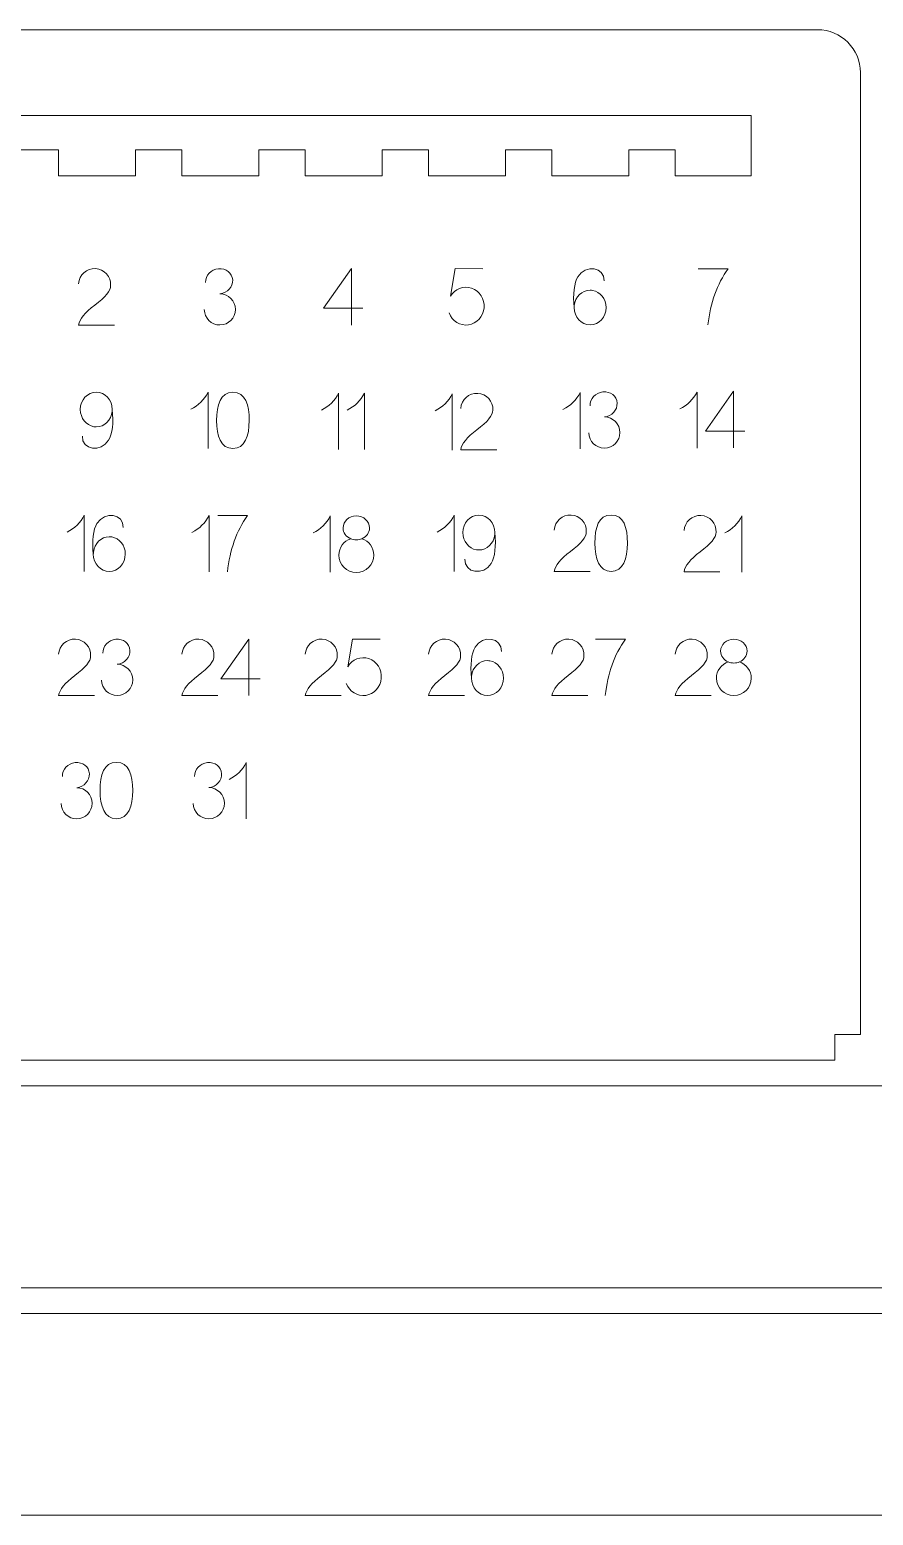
# Model space of a CAD drawing. Header units: millimetres. Extents: x -157 to 157, y -86 to 86.
# Drawn here: x -47.5 to 50.9, y -86.5 to 86.5 of the extents above; entities that cross this region are included whole.
import ezdxf

# ---------------------------------------------------------------- set-up
doc = ezdxf.new("R2010")
doc.units = ezdxf.units.MM
doc.header["$MEASUREMENT"] = 0
doc.layers.add('Camada 1', color=7, linetype='Continuous')

msp = doc.modelspace()

# ---------------------------------------------------------------- linework, layer by layer
at = {"layer": 'Camada 1', "color": 250, "lineweight": 20}
for points, knots in [([(-152.4435, 86.5), (-155.1935, 86.5), (-157.4435, 84.25), (-157.4435, 81.5), (-157.4435, 81.5), (-157.4435, 81.5), (-157.4435, -30.5), (-157.4435, -30.5), (-157.4435, -30.5), (-157.4435, -30.5), (-154.4433, -30.5), (-154.4433, -30.5), (-154.4433, -30.5), (-154.4433, -30.5), (-154.4433, -33.5), (-154.4433, -33.5), (-154.4433, -33.5), (-154.4433, -33.5), (46.3571, -33.5), (46.3571, -33.5), (46.3571, -33.5), (46.3571, -33.5), (46.3571, -30.5), (46.3571, -30.5), (46.3571, -30.5), (46.3571, -30.5), (49.3573, -30.5), (49.3573, -30.5), (49.3573, -30.5), (49.3573, -30.5), (49.3573, 81.5), (49.3573, 81.5), (49.3573, 81.5), (49.3573, 84.25), (47.1073, 86.5), (44.3573, 86.5), (44.3573, 86.5), (44.3573, 86.5), (-152.4435, 86.5), (-152.4435, 86.5)], [0, 0, 0, 0, 0.09090909, 0.09090909, 0.09090909, 0.09090909, 0.18181818, 0.18181818, 0.18181818, 0.18181818, 0.27272727, 0.27272727, 0.27272727, 0.27272727, 0.36363636, 0.36363636, 0.36363636, 0.36363636, 0.45454545, 0.45454545, 0.45454545, 0.45454545, 0.54545455, 0.54545455, 0.54545455, 0.54545455, 0.63636364, 0.63636364, 0.63636364, 0.63636364, 0.72727273, 0.72727273, 0.72727273, 0.72727273, 0.81818182, 0.81818182, 0.81818182, 0.81818182, 1, 1, 1, 1]), ([(22.378, 72.5), (22.378, 72.5), (27.7515, 72.5), (27.7515, 72.5), (27.7515, 72.5), (27.7515, 72.5), (27.7515, 69.5), (27.7515, 69.5), (27.7515, 69.5), (27.7515, 69.5), (36.6214, 69.5), (36.6214, 69.5), (36.6214, 69.5), (36.6214, 69.5), (36.6214, 76.5), (36.6214, 76.5), (36.6214, 76.5), (36.6214, 76.5), (-144.7075, 76.5), (-144.7075, 76.5), (-144.7075, 76.5), (-144.7075, 76.5), (-144.7075, 69.5), (-144.7075, 69.5), (-144.7075, 69.5), (-144.7075, 69.5), (-135.7305, 69.5), (-135.7305, 69.5), (-135.7305, 69.5), (-135.7305, 69.5), (-135.7305, 72.5), (-135.7305, 72.5), (-135.7305, 72.5), (-135.7305, 72.5), (-130.357, 72.5), (-130.357, 72.5), (-130.357, 72.5), (-130.357, 72.5), (-130.357, 69.5), (-130.357, 69.5), (-130.357, 69.5), (-130.357, 69.5), (-121.357, 69.5), (-121.357, 69.5), (-121.357, 69.5), (-121.357, 69.5), (-121.357, 72.5), (-121.357, 72.5), (-121.357, 72.5), (-121.357, 72.5), (-115.9835, 72.5), (-115.9835, 72.5), (-115.9835, 72.5), (-115.9835, 72.5), (-115.9835, 69.5), (-115.9835, 69.5), (-115.9835, 69.5), (-115.9835, 69.5), (-106.9835, 69.5), (-106.9835, 69.5), (-106.9835, 69.5), (-106.9835, 69.5), (-106.9835, 72.5), (-106.9835, 72.5), (-106.9835, 72.5), (-106.9835, 72.5), (-101.61, 72.5), (-101.61, 72.5), (-101.61, 72.5), (-101.61, 72.5), (-101.61, 69.5), (-101.61, 69.5), (-101.61, 69.5), (-101.61, 69.5), (-92.61, 69.5), (-92.61, 69.5), (-92.61, 69.5), (-92.61, 69.5), (-92.61, 72.5), (-92.61, 72.5), (-92.61, 72.5), (-92.61, 72.5), (-87.2365, 72.5), (-87.2365, 72.5), (-87.2365, 72.5), (-87.2365, 72.5), (-87.2365, 69.5), (-87.2365, 69.5), (-87.2365, 69.5), (-87.2365, 69.5), (-78.2365, 69.5), (-78.2365, 69.5), (-78.2365, 69.5), (-78.2365, 69.5), (-78.2365, 72.5), (-78.2365, 72.5), (-78.2365, 72.5), (-78.2365, 72.5), (-72.863, 72.5), (-72.863, 72.5), (-72.863, 72.5), (-72.863, 72.5), (-72.863, 69.5), (-72.863, 69.5), (-72.863, 69.5), (-72.863, 69.5), (-63.863, 69.5), (-63.863, 69.5), (-63.863, 69.5), (-63.863, 69.5), (-63.863, 72.5), (-63.863, 72.5), (-63.863, 72.5), (-63.863, 72.5), (-58.4895, 72.5), (-58.4895, 72.5), (-58.4895, 72.5), (-58.4895, 72.5), (-58.4895, 69.5), (-58.4895, 69.5), (-58.4895, 69.5), (-58.4895, 69.5), (-49.4895, 69.5), (-49.4895, 69.5), (-49.4895, 69.5), (-49.4895, 69.5), (-49.4895, 72.5), (-49.4895, 72.5), (-49.4895, 72.5), (-49.4895, 72.5), (-44.116, 72.5), (-44.116, 72.5), (-44.116, 72.5), (-44.116, 72.5), (-44.116, 69.5), (-44.116, 69.5), (-44.116, 69.5), (-44.116, 69.5), (-35.116, 69.5), (-35.116, 69.5), (-35.116, 69.5), (-35.116, 69.5), (-35.116, 72.5), (-35.116, 72.5), (-35.116, 72.5), (-35.116, 72.5), (-29.7425, 72.5), (-29.7425, 72.5), (-29.7425, 72.5), (-29.7425, 72.5), (-29.7425, 69.5), (-29.7425, 69.5), (-29.7425, 69.5), (-29.7425, 69.5), (-20.7425, 69.5), (-20.7425, 69.5), (-20.7425, 69.5), (-20.7425, 69.5), (-20.7425, 72.5), (-20.7425, 72.5), (-20.7425, 72.5), (-20.7425, 72.5), (-15.369, 72.5), (-15.369, 72.5), (-15.369, 72.5), (-15.369, 72.5), (-15.369, 69.5), (-15.369, 69.5), (-15.369, 69.5), (-15.369, 69.5), (-6.369, 69.5), (-6.369, 69.5), (-6.369, 69.5), (-6.369, 69.5), (-6.369, 72.5), (-6.369, 72.5), (-6.369, 72.5), (-6.369, 72.5), (-0.9955, 72.5), (-0.9955, 72.5), (-0.9955, 72.5), (-0.9955, 72.5), (-0.9955, 69.5), (-0.9955, 69.5), (-0.9955, 69.5), (-0.9955, 69.5), (8.0045, 69.5), (8.0045, 69.5), (8.0045, 69.5), (8.0045, 69.5), (8.0045, 72.5), (8.0045, 72.5), (8.0045, 72.5), (8.0045, 72.5), (13.378, 72.5), (13.378, 72.5), (13.378, 72.5), (13.378, 72.5), (13.378, 69.5), (13.378, 69.5), (13.378, 69.5), (13.378, 69.5), (22.378, 69.5), (22.378, 69.5), (22.378, 69.5), (22.378, 69.5), (22.378, 72.5), (22.378, 72.5)], [0, 0, 0, 0, 0.01886792, 0.01886792, 0.01886792, 0.01886792, 0.03773585, 0.03773585, 0.03773585, 0.03773585, 0.05660377, 0.05660377, 0.05660377, 0.05660377, 0.0754717, 0.0754717, 0.0754717, 0.0754717, 0.09433962, 0.09433962, 0.09433962, 0.09433962, 0.11320755, 0.11320755, 0.11320755, 0.11320755, 0.13207547, 0.13207547, 0.13207547, 0.13207547, 0.1509434, 0.1509434, 0.1509434, 0.1509434, 0.16981132, 0.16981132, 0.16981132, 0.16981132, 0.18867925, 0.18867925, 0.18867925, 0.18867925, 0.20754717, 0.20754717, 0.20754717, 0.20754717, 0.22641509, 0.22641509, 0.22641509, 0.22641509, 0.24528302, 0.24528302, 0.24528302, 0.24528302, 0.26415094, 0.26415094, 0.26415094, 0.26415094, 0.28301887, 0.28301887, 0.28301887, 0.28301887, 0.30188679, 0.30188679, 0.30188679, 0.30188679, 0.32075472, 0.32075472, 0.32075472, 0.32075472, 0.33962264, 0.33962264, 0.33962264, 0.33962264, 0.35849057, 0.35849057, 0.35849057, 0.35849057, 0.37735849, 0.37735849, 0.37735849, 0.37735849, 0.39622642, 0.39622642, 0.39622642, 0.39622642, 0.41509434, 0.41509434, 0.41509434, 0.41509434, 0.43396226, 0.43396226, 0.43396226, 0.43396226, 0.45283019, 0.45283019, 0.45283019, 0.45283019, 0.47169811, 0.47169811, 0.47169811, 0.47169811, 0.49056604, 0.49056604, 0.49056604, 0.49056604, 0.50943396, 0.50943396, 0.50943396, 0.50943396, 0.52830189, 0.52830189, 0.52830189, 0.52830189, 0.54716981, 0.54716981, 0.54716981, 0.54716981, 0.56603774, 0.56603774, 0.56603774, 0.56603774, 0.58490566, 0.58490566, 0.58490566, 0.58490566, 0.60377358, 0.60377358, 0.60377358, 0.60377358, 0.62264151, 0.62264151, 0.62264151, 0.62264151, 0.64150943, 0.64150943, 0.64150943, 0.64150943, 0.66037736, 0.66037736, 0.66037736, 0.66037736, 0.67924528, 0.67924528, 0.67924528, 0.67924528, 0.69811321, 0.69811321, 0.69811321, 0.69811321, 0.71698113, 0.71698113, 0.71698113, 0.71698113, 0.73584906, 0.73584906, 0.73584906, 0.73584906, 0.75471698, 0.75471698, 0.75471698, 0.75471698, 0.77358491, 0.77358491, 0.77358491, 0.77358491, 0.79245283, 0.79245283, 0.79245283, 0.79245283, 0.81132075, 0.81132075, 0.81132075, 0.81132075, 0.83018868, 0.83018868, 0.83018868, 0.83018868, 0.8490566, 0.8490566, 0.8490566, 0.8490566, 0.86792453, 0.86792453, 0.86792453, 0.86792453, 0.88679245, 0.88679245, 0.88679245, 0.88679245, 0.90566038, 0.90566038, 0.90566038, 0.90566038, 0.9245283, 0.9245283, 0.9245283, 0.9245283, 0.94339623, 0.94339623, 0.94339623, 0.94339623, 0.96226415, 0.96226415, 0.96226415, 0.96226415, 1, 1, 1, 1]), ([(-152.4438, -36.5), (-155.1934, -36.5), (-157.4435, -38.7503), (-157.4435, -41.4998), (-157.4435, -41.4998), (-157.4435, -41.4998), (-157.4435, -81.5001), (-157.4435, -81.5001), (-157.4435, -81.5001), (-157.4435, -84.2496), (-155.1932, -86.5), (-152.4438, -86.5), (-152.4438, -86.5), (-152.4438, -86.5), (66.8382, -86.5), (66.8382, -86.5), (66.8382, -86.5), (69.5876, -86.5), (71.8379, -84.2498), (71.8379, -81.5001), (71.8379, -81.5001), (71.8379, -81.5001), (71.8379, -41.4998), (71.8379, -41.4998), (71.8379, -41.4998), (71.8379, -38.7501), (69.588, -36.5), (66.8382, -36.5), (66.8382, -36.5), (66.8382, -36.5), (-152.4438, -36.5), (-152.4438, -36.5)], [0, 0, 0, 0, 0.11111111, 0.11111111, 0.11111111, 0.11111111, 0.22222222, 0.22222222, 0.22222222, 0.22222222, 0.33333333, 0.33333333, 0.33333333, 0.33333333, 0.44444444, 0.44444444, 0.44444444, 0.44444444, 0.55555556, 0.55555556, 0.55555556, 0.55555556, 0.66666667, 0.66666667, 0.66666667, 0.66666667, 0.77777778, 0.77777778, 0.77777778, 0.77777778, 1, 1, 1, 1]), ([(-143.203, -62.9998), (-143.203, -62.9998), (-143.203, -59.9998), (-143.203, -59.9998), (-143.203, -59.9998), (-143.203, -59.9998), (57.5974, -59.9998), (57.5974, -59.9998), (57.5974, -59.9998), (57.5974, -59.9998), (57.5974, -62.9998), (57.5974, -62.9998), (57.5974, -62.9998), (57.5974, -62.9998), (-143.203, -62.9998), (-143.203, -62.9998)], [0, 0, 0, 0, 0.2, 0.2, 0.2, 0.2, 0.4, 0.4, 0.4, 0.4, 0.6, 0.6, 0.6, 0.6, 1, 1, 1, 1])]:
    msp.add_open_spline(points, degree=3, knots=knots, dxfattribs=at)
at = {"layer": 'Camada 1', "color": 240, "lineweight": 9}
for points, knots in [([(15.9939, 54.1451), (15.8361, 55.6735), (15.9858, 57.0113), (16.4213, 57.731), (16.4213, 57.731), (17.3101, 59.1996), (19.5584, 58.8819), (19.4787, 57.2426)], [0, 0, 0, 0, 0.33333333, 0.33333333, 0.33333333, 0.33333333, 1, 1, 1, 1]), ([(-41.7623, 56.9201), (-41.7026, 57.9487), (-40.822, 58.735), (-39.7935, 58.6791), (-39.7935, 58.6791), (-38.765, 58.6229), (-37.9751, 57.7455), (-38.0275, 56.7166), (-38.0275, 56.7166), (-38.018, 56.1218), (-38.6377, 55.3611), (-39.8874, 54.4349), (-39.8874, 54.4349), (-41.0477, 53.561), (-41.6727, 52.7859), (-41.7623, 52.1096), (-41.7623, 52.1096), (-38.972, 52.1096), (-37.5768, 52.1096), (-37.5768, 52.1096)], [0, 0, 0, 0, 0.16666667, 0.16666667, 0.16666667, 0.16666667, 0.33333333, 0.33333333, 0.33333333, 0.33333333, 0.5, 0.5, 0.5, 0.5, 0.66666667, 0.66666667, 0.66666667, 0.66666667, 1, 1, 1, 1]), ([(-26.9582, 57.0599), (-26.9947, 57.8643), (-26.3242, 58.5827), (-25.4575, 58.6677), (-25.4575, 58.6677), (-24.591, 58.7529), (-23.8533, 58.1729), (-23.8062, 57.3693), (-23.8062, 57.3693), (-23.759, 56.5659), (-24.42, 55.8402), (-25.286, 55.745), (-25.286, 55.745), (-24.2881, 55.7396), (-23.4821, 54.9294), (-23.4814, 53.9315), (-23.4814, 53.9315), (-23.4806, 52.934), (-24.2855, 52.1225), (-25.2831, 52.1155), (-25.2831, 52.1155), (-26.281, 52.1084), (-27.0974, 52.9084), (-27.1107, 53.906)], [0, 0, 0, 0, 0.14285714, 0.14285714, 0.14285714, 0.14285714, 0.28571429, 0.28571429, 0.28571429, 0.28571429, 0.42857143, 0.42857143, 0.42857143, 0.42857143, 0.57142857, 0.57142857, 0.57142857, 0.57142857, 0.71428571, 0.71428571, 0.71428571, 0.71428571, 1, 1, 1, 1]), ([(-9.9703, 52.1096), (-9.9703, 52.1096), (-9.9703, 58.682), (-9.9703, 58.682), (-9.9703, 58.682), (-9.9703, 58.682), (-13.2078, 54.0569), (-13.2078, 54.0569), (-13.2078, 54.0569), (-13.2078, 54.0569), (-8.637, 54.0569), (-8.637, 54.0569)], [0, 0, 0, 0, 0.25, 0.25, 0.25, 0.25, 0.5, 0.5, 0.5, 0.5, 1, 1, 1, 1]), ([(5.3462, 58.6664), (5.3462, 58.6664), (2.1273, 58.682), (2.1273, 58.682), (2.1273, 58.682), (2.1273, 58.682), (1.5712, 55.4515), (1.5712, 55.4515), (1.5712, 55.4515), (2.0804, 56.3275), (3.1019, 56.7228), (4.0368, 56.4047), (4.0368, 56.4047), (4.9713, 56.0866), (5.5718, 55.1394), (5.4859, 54.1191), (5.4859, 54.1191), (5.4003, 53.0992), (4.6502, 52.2755), (3.6766, 52.1315), (3.6766, 52.1315), (2.7034, 51.988), (1.7632, 52.5622), (1.4083, 53.5173)], [0, 0, 0, 0, 0.14285714, 0.14285714, 0.14285714, 0.14285714, 0.28571429, 0.28571429, 0.28571429, 0.28571429, 0.42857143, 0.42857143, 0.42857143, 0.42857143, 0.57142857, 0.57142857, 0.57142857, 0.57142857, 0.71428571, 0.71428571, 0.71428571, 0.71428571, 1, 1, 1, 1]), ([(30.4534, 58.6719), (30.4534, 58.6719), (33.9435, 58.6719), (33.9435, 58.6719), (33.9435, 58.6719), (32.6431, 56.8767), (31.8586, 54.6926), (31.5902, 52.1197)], [0, 0, 0, 0, 0.33333333, 0.33333333, 0.33333333, 0.33333333, 1, 1, 1, 1]), ([(17.8556, 52.1197), (16.8273, 52.1197), (15.9939, 53.0264), (15.9939, 54.1451), (15.9939, 54.1451), (15.9939, 54.224), (15.9982, 54.3018), (16.0063, 54.3783), (16.0063, 54.3783), (16.1125, 55.3874), (16.8997, 56.1706), (17.8556, 56.1706), (17.8556, 56.1706), (17.9553, 56.1706), (18.0531, 56.1619), (18.1487, 56.1454), (18.1487, 56.1454), (19.0373, 55.9925), (19.717, 55.1553), (19.717, 54.1451), (19.717, 54.1451), (19.717, 53.0264), (18.8836, 52.1197), (17.8556, 52.1197)], [0, 0, 0, 0, 0.14285714, 0.14285714, 0.14285714, 0.14285714, 0.28571429, 0.28571429, 0.28571429, 0.28571429, 0.42857143, 0.42857143, 0.42857143, 0.42857143, 0.57142857, 0.57142857, 0.57142857, 0.57142857, 0.71428571, 0.71428571, 0.71428571, 0.71428571, 1, 1, 1, 1]), ([(-39.7003, 44.2982), (-38.6721, 44.2982), (-37.8386, 43.3916), (-37.8386, 42.2728), (-37.8386, 42.2728), (-37.8386, 42.1939), (-37.8429, 42.1161), (-37.851, 42.0397), (-37.851, 42.0397), (-37.9572, 41.0306), (-38.7445, 40.2474), (-39.7003, 40.2474), (-39.7003, 40.2474), (-39.8, 40.2474), (-39.8978, 40.2561), (-39.9934, 40.2725), (-39.9934, 40.2725), (-40.882, 40.4254), (-41.5617, 41.2627), (-41.5617, 42.2728), (-41.5617, 42.2728), (-41.5617, 43.3916), (-40.7283, 44.2982), (-39.7003, 44.2982)], [0, 0, 0, 0, 0.14285714, 0.14285714, 0.14285714, 0.14285714, 0.28571429, 0.28571429, 0.28571429, 0.28571429, 0.42857143, 0.42857143, 0.42857143, 0.42857143, 0.57142857, 0.57142857, 0.57142857, 0.57142857, 0.71428571, 0.71428571, 0.71428571, 0.71428571, 1, 1, 1, 1]), ([(-28.6838, 42.2987), (-27.7913, 42.7473), (-27.1229, 43.4064), (-26.6785, 44.2756), (-26.6785, 44.2756), (-26.6785, 44.2756), (-26.6785, 37.7233), (-26.6785, 37.7233)], [0, 0, 0, 0, 0.33333333, 0.33333333, 0.33333333, 0.33333333, 1, 1, 1, 1]), ([(-23.7792, 44.2756), (-22.308, 44.2756), (-21.8798, 42.8088), (-21.8798, 40.9995), (-21.8798, 40.9995), (-21.8798, 39.1902), (-22.3845, 37.7233), (-23.7792, 37.7233), (-23.7792, 37.7233), (-25.1738, 37.7233), (-25.6785, 39.1902), (-25.6785, 40.9995), (-25.6785, 40.9995), (-25.6785, 42.8088), (-25.2504, 44.2756), (-23.7792, 44.2756)], [0, 0, 0, 0, 0.2, 0.2, 0.2, 0.2, 0.4, 0.4, 0.4, 0.4, 0.6, 0.6, 0.6, 0.6, 1, 1, 1, 1]), ([(-13.4622, 42.1925), (-12.5697, 42.6411), (-11.9013, 43.3002), (-11.4569, 44.1694), (-11.4569, 44.1694), (-11.4569, 44.1694), (-11.4569, 37.6171), (-11.4569, 37.6171)], [0, 0, 0, 0, 0.33333333, 0.33333333, 0.33333333, 0.33333333, 1, 1, 1, 1]), ([(-10.4569, 42.1925), (-9.5644, 42.6411), (-8.896, 43.3002), (-8.4516, 44.1694), (-8.4516, 44.1694), (-8.4516, 44.1694), (-8.4516, 37.6171), (-8.4516, 37.6171)], [0, 0, 0, 0, 0.33333333, 0.33333333, 0.33333333, 0.33333333, 1, 1, 1, 1]), ([(-0.2236, 42.1204), (0.6689, 42.569), (1.3373, 43.2281), (1.7817, 44.0973), (1.7817, 44.0973), (1.7817, 44.0973), (1.7817, 37.545), (1.7817, 37.545)], [0, 0, 0, 0, 0.33333333, 0.33333333, 0.33333333, 0.33333333, 1, 1, 1, 1]), ([(2.7817, 42.3955), (2.8414, 43.4241), (3.722, 44.2104), (4.7505, 44.1545), (4.7505, 44.1545), (5.779, 44.0983), (6.5689, 43.2209), (6.5165, 42.192), (6.5165, 42.192), (6.526, 41.5972), (5.9063, 40.8365), (4.6566, 39.9103), (4.6566, 39.9103), (3.4963, 39.0364), (2.8713, 38.2613), (2.7817, 37.585), (2.7817, 37.585), (5.572, 37.585), (6.9672, 37.585), (6.9672, 37.585)], [0, 0, 0, 0, 0.16666667, 0.16666667, 0.16666667, 0.16666667, 0.33333333, 0.33333333, 0.33333333, 0.33333333, 0.5, 0.5, 0.5, 0.5, 0.66666667, 0.66666667, 0.66666667, 0.66666667, 1, 1, 1, 1]), ([(14.6899, 42.2791), (15.5824, 42.7277), (16.2508, 43.3868), (16.6952, 44.256), (16.6952, 44.256), (16.6952, 44.256), (16.6952, 37.7037), (16.6952, 37.7037)], [0, 0, 0, 0, 0.33333333, 0.33333333, 0.33333333, 0.33333333, 1, 1, 1, 1]), ([(17.8477, 42.7161), (17.8112, 43.5205), (18.4817, 44.2389), (19.3484, 44.3239), (19.3484, 44.3239), (20.2149, 44.4091), (20.9526, 43.8291), (20.9997, 43.0255), (20.9997, 43.0255), (21.0469, 42.2221), (20.3859, 41.4964), (19.5199, 41.4012), (19.5199, 41.4012), (20.5178, 41.3958), (21.3238, 40.5856), (21.3245, 39.5877), (21.3245, 39.5877), (21.3253, 38.5902), (20.5204, 37.7787), (19.5228, 37.7717), (19.5228, 37.7717), (18.5249, 37.7646), (17.7085, 38.5646), (17.6952, 39.5622)], [0, 0, 0, 0, 0.14285714, 0.14285714, 0.14285714, 0.14285714, 0.28571429, 0.28571429, 0.28571429, 0.28571429, 0.42857143, 0.42857143, 0.42857143, 0.42857143, 0.57142857, 0.57142857, 0.57142857, 0.57142857, 0.71428571, 0.71428571, 0.71428571, 0.71428571, 1, 1, 1, 1]), ([(28.3129, 42.3307), (29.2054, 42.7793), (29.8738, 43.4384), (30.3182, 44.3076), (30.3182, 44.3076), (30.3182, 44.3076), (30.3182, 37.7553), (30.3182, 37.7553)], [0, 0, 0, 0, 0.33333333, 0.33333333, 0.33333333, 0.33333333, 1, 1, 1, 1]), ([(34.5557, 37.8174), (34.5557, 37.8174), (34.5557, 44.3898), (34.5557, 44.3898), (34.5557, 44.3898), (34.5557, 44.3898), (31.3182, 39.7647), (31.3182, 39.7647), (31.3182, 39.7647), (31.3182, 39.7647), (35.889, 39.7647), (35.889, 39.7647)], [0, 0, 0, 0, 0.25, 0.25, 0.25, 0.25, 0.5, 0.5, 0.5, 0.5, 1, 1, 1, 1]), ([(-37.8386, 42.2728), (-37.6808, 40.7445), (-37.8305, 39.4067), (-38.266, 38.6869), (-38.266, 38.6869), (-39.1548, 37.2183), (-41.4031, 37.5361), (-41.3234, 39.1754)], [0, 0, 0, 0, 0.33333333, 0.33333333, 0.33333333, 0.33333333, 1, 1, 1, 1]), ([(-43.1115, 27.987), (-42.219, 28.4356), (-41.5506, 29.0947), (-41.1062, 29.9639), (-41.1062, 29.9639), (-41.1062, 29.9639), (-41.1062, 23.4116), (-41.1062, 23.4116)], [0, 0, 0, 0, 0.33333333, 0.33333333, 0.33333333, 0.33333333, 1, 1, 1, 1]), ([(-40.0456, 25.4278), (-40.2034, 26.9562), (-40.0537, 28.294), (-39.6182, 29.0137), (-39.6182, 29.0137), (-38.7294, 30.4823), (-36.4811, 30.1646), (-36.5608, 28.5253)], [0, 0, 0, 0, 0.33333333, 0.33333333, 0.33333333, 0.33333333, 1, 1, 1, 1]), ([(-28.5574, 27.9535), (-27.6649, 28.4021), (-26.9965, 29.0612), (-26.5521, 29.9304), (-26.5521, 29.9304), (-26.5521, 29.9304), (-26.5521, 23.3781), (-26.5521, 23.3781)], [0, 0, 0, 0, 0.33333333, 0.33333333, 0.33333333, 0.33333333, 1, 1, 1, 1]), ([(-25.5521, 29.9211), (-25.5521, 29.9211), (-22.062, 29.9211), (-22.062, 29.9211), (-22.062, 29.9211), (-23.3624, 28.1259), (-24.1469, 25.9418), (-24.4153, 23.3689)], [0, 0, 0, 0, 0.33333333, 0.33333333, 0.33333333, 0.33333333, 1, 1, 1, 1]), ([(-14.4397, 27.8982), (-13.5472, 28.3468), (-12.8788, 29.0059), (-12.4344, 29.8751), (-12.4344, 29.8751), (-12.4344, 29.8751), (-12.4344, 23.3228), (-12.4344, 23.3228)], [0, 0, 0, 0, 0.33333333, 0.33333333, 0.33333333, 0.33333333, 1, 1, 1, 1]), ([(-9.397, 29.8759), (-8.5477, 29.8759), (-7.8591, 29.2515), (-7.8591, 28.4816), (-7.8591, 28.4816), (-7.8591, 27.9245), (-8.2199, 27.4434), (-8.7414, 27.2202), (-8.7414, 27.2202), (-8.9404, 27.1349), (-9.1626, 27.0874), (-9.397, 27.0874), (-9.397, 27.0874), (-9.6315, 27.0874), (-9.8536, 27.1349), (-10.0527, 27.2202), (-10.0527, 27.2202), (-10.5742, 27.4431), (-10.935, 27.9245), (-10.935, 28.4816), (-10.935, 28.4816), (-10.935, 29.2515), (-10.2464, 29.8759), (-9.397, 29.8759)], [0, 0, 0, 0, 0.14285714, 0.14285714, 0.14285714, 0.14285714, 0.28571429, 0.28571429, 0.28571429, 0.28571429, 0.42857143, 0.42857143, 0.42857143, 0.42857143, 0.57142857, 0.57142857, 0.57142857, 0.57142857, 0.71428571, 0.71428571, 0.71428571, 0.71428571, 1, 1, 1, 1]), ([(0.0212, 27.9942), (0.9137, 28.4428), (1.5821, 29.1019), (2.0265, 29.9711), (2.0265, 29.9711), (2.0265, 29.9711), (2.0265, 23.4188), (2.0265, 23.4188)], [0, 0, 0, 0, 0.33333333, 0.33333333, 0.33333333, 0.33333333, 1, 1, 1, 1]), ([(4.8879, 29.9617), (5.9161, 29.9617), (6.7496, 29.0551), (6.7496, 27.9363), (6.7496, 27.9363), (6.7496, 27.8574), (6.7453, 27.7796), (6.7372, 27.7032), (6.7372, 27.7032), (6.631, 26.6941), (5.8437, 25.9109), (4.8879, 25.9109), (4.8879, 25.9109), (4.7882, 25.9109), (4.6904, 25.9196), (4.5948, 25.936), (4.5948, 25.936), (3.7062, 26.0889), (3.0265, 26.9262), (3.0265, 27.9363), (3.0265, 27.9363), (3.0265, 29.0551), (3.8599, 29.9617), (4.8879, 29.9617)], [0, 0, 0, 0, 0.14285714, 0.14285714, 0.14285714, 0.14285714, 0.28571429, 0.28571429, 0.28571429, 0.28571429, 0.42857143, 0.42857143, 0.42857143, 0.42857143, 0.57142857, 0.57142857, 0.57142857, 0.57142857, 0.71428571, 0.71428571, 0.71428571, 0.71428571, 1, 1, 1, 1]), ([(13.6721, 28.2258), (13.7318, 29.2544), (14.6124, 30.0407), (15.6409, 29.9848), (15.6409, 29.9848), (16.6694, 29.9286), (17.4593, 29.0512), (17.4069, 28.0223), (17.4069, 28.0223), (17.4164, 27.4275), (16.7967, 26.6668), (15.547, 25.7406), (15.547, 25.7406), (14.3867, 24.8667), (13.7617, 24.0916), (13.6721, 23.4153), (13.6721, 23.4153), (16.4624, 23.4153), (17.8576, 23.4153), (17.8576, 23.4153)], [0, 0, 0, 0, 0.16666667, 0.16666667, 0.16666667, 0.16666667, 0.33333333, 0.33333333, 0.33333333, 0.33333333, 0.5, 0.5, 0.5, 0.5, 0.66666667, 0.66666667, 0.66666667, 0.66666667, 1, 1, 1, 1]), ([(20.3062, 29.9776), (21.7774, 29.9776), (22.2056, 28.5108), (22.2056, 26.7015), (22.2056, 26.7015), (22.2056, 24.8922), (21.7009, 23.4253), (20.3062, 23.4253), (20.3062, 23.4253), (18.9116, 23.4253), (18.4069, 24.8922), (18.4069, 26.7015), (18.4069, 26.7015), (18.4069, 28.5108), (18.835, 29.9776), (20.3062, 29.9776)], [0, 0, 0, 0, 0.2, 0.2, 0.2, 0.2, 0.4, 0.4, 0.4, 0.4, 0.6, 0.6, 0.6, 0.6, 1, 1, 1, 1]), ([(28.8023, 28.1772), (28.862, 29.2058), (29.7426, 29.9921), (30.7711, 29.9362), (30.7711, 29.9362), (31.7996, 29.88), (32.5895, 29.0026), (32.5371, 27.9737), (32.5371, 27.9737), (32.5466, 27.3789), (31.9269, 26.6182), (30.6772, 25.692), (30.6772, 25.692), (29.5169, 24.8181), (28.8919, 24.043), (28.8023, 23.3667), (28.8023, 23.3667), (31.5926, 23.3667), (32.9878, 23.3667), (32.9878, 23.3667)], [0, 0, 0, 0, 0.16666667, 0.16666667, 0.16666667, 0.16666667, 0.33333333, 0.33333333, 0.33333333, 0.33333333, 0.5, 0.5, 0.5, 0.5, 0.66666667, 0.66666667, 0.66666667, 0.66666667, 1, 1, 1, 1]), ([(33.5371, 27.8992), (34.4296, 28.3478), (35.098, 29.0069), (35.5424, 29.8761), (35.5424, 29.8761), (35.5424, 29.8761), (35.5424, 23.3238), (35.5424, 23.3238)], [0, 0, 0, 0, 0.33333333, 0.33333333, 0.33333333, 0.33333333, 1, 1, 1, 1]), ([(6.7496, 27.9363), (6.9074, 26.408), (6.7577, 25.0702), (6.3222, 24.3504), (6.3222, 24.3504), (5.4334, 22.8818), (3.1851, 23.1996), (3.2648, 24.8389)], [0, 0, 0, 0, 0.33333333, 0.33333333, 0.33333333, 0.33333333, 1, 1, 1, 1]), ([(-38.1839, 23.4024), (-39.2122, 23.4024), (-40.0456, 24.3091), (-40.0456, 25.4278), (-40.0456, 25.4278), (-40.0456, 25.5067), (-40.0413, 25.5845), (-40.0332, 25.661), (-40.0332, 25.661), (-39.927, 26.6701), (-39.1398, 27.4533), (-38.1839, 27.4533), (-38.1839, 27.4533), (-38.0842, 27.4533), (-37.9864, 27.4446), (-37.8908, 27.4281), (-37.8908, 27.4281), (-37.0022, 27.2752), (-36.3225, 26.438), (-36.3225, 25.4278), (-36.3225, 25.4278), (-36.3225, 24.3091), (-37.1559, 23.4024), (-38.1839, 23.4024)], [0, 0, 0, 0, 0.14285714, 0.14285714, 0.14285714, 0.14285714, 0.28571429, 0.28571429, 0.28571429, 0.28571429, 0.42857143, 0.42857143, 0.42857143, 0.42857143, 0.57142857, 0.57142857, 0.57142857, 0.57142857, 0.71428571, 0.71428571, 0.71428571, 0.71428571, 1, 1, 1, 1]), ([(-8.7414, 27.2202), (-7.9379, 26.9508), (-7.3597, 26.1993), (-7.3597, 25.315), (-7.3597, 25.315), (-7.3597, 24.2041), (-8.2718, 23.3034), (-9.397, 23.3034), (-9.397, 23.3034), (-10.5222, 23.3034), (-11.4344, 24.2041), (-11.4344, 25.315), (-11.4344, 25.315), (-11.4344, 26.1993), (-10.8562, 26.9508), (-10.0527, 27.2202)], [0, 0, 0, 0, 0.2, 0.2, 0.2, 0.2, 0.4, 0.4, 0.4, 0.4, 0.6, 0.6, 0.6, 0.6, 1, 1, 1, 1]), ([(-44.0923, 13.7737), (-44.0326, 14.8023), (-43.152, 15.5886), (-42.1235, 15.5327), (-42.1235, 15.5327), (-41.095, 15.4765), (-40.3051, 14.5991), (-40.3575, 13.5702), (-40.3575, 13.5702), (-40.348, 12.9754), (-40.9677, 12.2147), (-42.2174, 11.2885), (-42.2174, 11.2885), (-43.3777, 10.4146), (-44.0027, 9.6395), (-44.0923, 8.9632), (-44.0923, 8.9632), (-41.302, 8.9632), (-39.9068, 8.9632), (-39.9068, 8.9632)], [0, 0, 0, 0, 0.16666667, 0.16666667, 0.16666667, 0.16666667, 0.33333333, 0.33333333, 0.33333333, 0.33333333, 0.5, 0.5, 0.5, 0.5, 0.66666667, 0.66666667, 0.66666667, 0.66666667, 1, 1, 1, 1]), ([(-38.927, 13.9135), (-38.9635, 14.7179), (-38.293, 15.4363), (-37.4263, 15.5213), (-37.4263, 15.5213), (-36.5598, 15.6065), (-35.8221, 15.0265), (-35.775, 14.2229), (-35.775, 14.2229), (-35.7278, 13.4195), (-36.3888, 12.6938), (-37.2548, 12.5986), (-37.2548, 12.5986), (-36.2569, 12.5932), (-35.4509, 11.783), (-35.4502, 10.7851), (-35.4502, 10.7851), (-35.4494, 9.7876), (-36.2543, 8.9761), (-37.2519, 8.9691), (-37.2519, 8.9691), (-38.2498, 8.962), (-39.0662, 9.762), (-39.0795, 10.7596)], [0, 0, 0, 0, 0.14285714, 0.14285714, 0.14285714, 0.14285714, 0.28571429, 0.28571429, 0.28571429, 0.28571429, 0.42857143, 0.42857143, 0.42857143, 0.42857143, 0.57142857, 0.57142857, 0.57142857, 0.57142857, 0.71428571, 0.71428571, 0.71428571, 0.71428571, 1, 1, 1, 1]), ([(-29.7187, 13.7737), (-29.659, 14.8023), (-28.7784, 15.5886), (-27.7499, 15.5327), (-27.7499, 15.5327), (-26.7214, 15.4765), (-25.9315, 14.5991), (-25.9839, 13.5702), (-25.9839, 13.5702), (-25.9744, 12.9754), (-26.5941, 12.2147), (-27.8438, 11.2885), (-27.8438, 11.2885), (-29.0041, 10.4146), (-29.6291, 9.6395), (-29.7187, 8.9632), (-29.7187, 8.9632), (-26.9284, 8.9632), (-25.5332, 8.9632), (-25.5332, 8.9632)], [0, 0, 0, 0, 0.16666667, 0.16666667, 0.16666667, 0.16666667, 0.33333333, 0.33333333, 0.33333333, 0.33333333, 0.5, 0.5, 0.5, 0.5, 0.66666667, 0.66666667, 0.66666667, 0.66666667, 1, 1, 1, 1]), ([(-15.3451, 13.7737), (-15.2854, 14.8023), (-14.4048, 15.5886), (-13.3763, 15.5327), (-13.3763, 15.5327), (-12.3478, 15.4765), (-11.5579, 14.5991), (-11.6103, 13.5702), (-11.6103, 13.5702), (-11.6008, 12.9754), (-12.2205, 12.2147), (-13.4702, 11.2885), (-13.4702, 11.2885), (-14.6305, 10.4146), (-15.2555, 9.6395), (-15.3451, 8.9632), (-15.3451, 8.9632), (-12.5548, 8.9632), (-11.1596, 8.9632), (-11.1596, 8.9632)], [0, 0, 0, 0, 0.16666667, 0.16666667, 0.16666667, 0.16666667, 0.33333333, 0.33333333, 0.33333333, 0.33333333, 0.5, 0.5, 0.5, 0.5, 0.66666667, 0.66666667, 0.66666667, 0.66666667, 1, 1, 1, 1]), ([(-0.9715, 13.7737), (-0.9118, 14.8023), (-0.0312, 15.5886), (0.9973, 15.5327), (0.9973, 15.5327), (2.0258, 15.4765), (2.8157, 14.5991), (2.7633, 13.5702), (2.7633, 13.5702), (2.7728, 12.9754), (2.1531, 12.2147), (0.9034, 11.2885), (0.9034, 11.2885), (-0.2569, 10.4146), (-0.8819, 9.6395), (-0.9715, 8.9632), (-0.9715, 8.9632), (1.8188, 8.9632), (3.214, 8.9632), (3.214, 8.9632)], [0, 0, 0, 0, 0.16666667, 0.16666667, 0.16666667, 0.16666667, 0.33333333, 0.33333333, 0.33333333, 0.33333333, 0.5, 0.5, 0.5, 0.5, 0.66666667, 0.66666667, 0.66666667, 0.66666667, 1, 1, 1, 1]), ([(4.0251, 10.9987), (3.8673, 12.5271), (4.017, 13.8649), (4.4525, 14.5846), (4.4525, 14.5846), (5.3413, 16.0532), (7.5896, 15.7355), (7.5099, 14.0962)], [0, 0, 0, 0, 0.33333333, 0.33333333, 0.33333333, 0.33333333, 1, 1, 1, 1]), ([(13.4021, 13.7737), (13.4618, 14.8023), (14.3424, 15.5886), (15.3709, 15.5327), (15.3709, 15.5327), (16.3994, 15.4765), (17.1893, 14.5991), (17.1369, 13.5702), (17.1369, 13.5702), (17.1464, 12.9754), (16.5267, 12.2147), (15.277, 11.2885), (15.277, 11.2885), (14.1167, 10.4146), (13.4917, 9.6395), (13.4021, 8.9632), (13.4021, 8.9632), (16.1924, 8.9632), (17.5876, 8.9632), (17.5876, 8.9632)], [0, 0, 0, 0, 0.16666667, 0.16666667, 0.16666667, 0.16666667, 0.33333333, 0.33333333, 0.33333333, 0.33333333, 0.5, 0.5, 0.5, 0.5, 0.66666667, 0.66666667, 0.66666667, 0.66666667, 1, 1, 1, 1]), ([(27.7757, 13.7737), (27.8354, 14.8023), (28.716, 15.5886), (29.7445, 15.5327), (29.7445, 15.5327), (30.773, 15.4765), (31.5629, 14.5991), (31.5105, 13.5702), (31.5105, 13.5702), (31.52, 12.9754), (30.9003, 12.2147), (29.6506, 11.2885), (29.6506, 11.2885), (28.4903, 10.4146), (27.8653, 9.6395), (27.7757, 8.9632), (27.7757, 8.9632), (30.566, 8.9632), (31.9612, 8.9632), (31.9612, 8.9632)], [0, 0, 0, 0, 0.16666667, 0.16666667, 0.16666667, 0.16666667, 0.33333333, 0.33333333, 0.33333333, 0.33333333, 0.5, 0.5, 0.5, 0.5, 0.66666667, 0.66666667, 0.66666667, 0.66666667, 1, 1, 1, 1]), ([(-21.9391, 8.9632), (-21.9391, 8.9632), (-21.9391, 15.5356), (-21.9391, 15.5356), (-21.9391, 15.5356), (-21.9391, 15.5356), (-25.1766, 10.9105), (-25.1766, 10.9105), (-25.1766, 10.9105), (-25.1766, 10.9105), (-20.6058, 10.9105), (-20.6058, 10.9105)], [0, 0, 0, 0, 0.25, 0.25, 0.25, 0.25, 0.5, 0.5, 0.5, 0.5, 1, 1, 1, 1]), ([(-6.6226, 15.52), (-6.6226, 15.52), (-9.8415, 15.5356), (-9.8415, 15.5356), (-9.8415, 15.5356), (-9.8415, 15.5356), (-10.3976, 12.3051), (-10.3976, 12.3051), (-10.3976, 12.3051), (-9.8884, 13.1811), (-8.8669, 13.5764), (-7.932, 13.2583), (-7.932, 13.2583), (-6.9975, 12.9402), (-6.397, 11.993), (-6.4829, 10.9727), (-6.4829, 10.9727), (-6.5685, 9.9528), (-7.3186, 9.1291), (-8.2922, 8.9851), (-8.2922, 8.9851), (-9.2654, 8.8416), (-10.2056, 9.4158), (-10.5605, 10.3709)], [0, 0, 0, 0, 0.14285714, 0.14285714, 0.14285714, 0.14285714, 0.28571429, 0.28571429, 0.28571429, 0.28571429, 0.42857143, 0.42857143, 0.42857143, 0.42857143, 0.57142857, 0.57142857, 0.57142857, 0.57142857, 0.71428571, 0.71428571, 0.71428571, 0.71428571, 1, 1, 1, 1]), ([(18.4846, 15.5255), (18.4846, 15.5255), (21.9747, 15.5255), (21.9747, 15.5255), (21.9747, 15.5255), (20.6743, 13.7303), (19.8898, 11.5462), (19.6214, 8.9733)], [0, 0, 0, 0, 0.33333333, 0.33333333, 0.33333333, 0.33333333, 1, 1, 1, 1]), ([(34.6033, 15.5356), (35.4526, 15.5356), (36.1412, 14.9112), (36.1412, 14.1413), (36.1412, 14.1413), (36.1412, 13.5842), (35.7804, 13.1031), (35.2589, 12.8799), (35.2589, 12.8799), (35.0599, 12.7946), (34.8377, 12.7471), (34.6033, 12.7471), (34.6033, 12.7471), (34.3688, 12.7471), (34.1467, 12.7946), (33.9476, 12.8799), (33.9476, 12.8799), (33.4261, 13.1028), (33.0653, 13.5842), (33.0653, 14.1413), (33.0653, 14.1413), (33.0653, 14.9112), (33.7539, 15.5356), (34.6033, 15.5356)], [0, 0, 0, 0, 0.14285714, 0.14285714, 0.14285714, 0.14285714, 0.28571429, 0.28571429, 0.28571429, 0.28571429, 0.42857143, 0.42857143, 0.42857143, 0.42857143, 0.57142857, 0.57142857, 0.57142857, 0.57142857, 0.71428571, 0.71428571, 0.71428571, 0.71428571, 1, 1, 1, 1]), ([(5.8868, 8.9733), (4.8585, 8.9733), (4.0251, 9.88), (4.0251, 10.9987), (4.0251, 10.9987), (4.0251, 11.0776), (4.0294, 11.1554), (4.0375, 11.2319), (4.0375, 11.2319), (4.1437, 12.241), (4.9309, 13.0242), (5.8868, 13.0242), (5.8868, 13.0242), (5.9865, 13.0242), (6.0843, 13.0155), (6.1799, 12.999), (6.1799, 12.999), (7.0685, 12.8461), (7.7482, 12.0089), (7.7482, 10.9987), (7.7482, 10.9987), (7.7482, 9.88), (6.9148, 8.9733), (5.8868, 8.9733)], [0, 0, 0, 0, 0.14285714, 0.14285714, 0.14285714, 0.14285714, 0.28571429, 0.28571429, 0.28571429, 0.28571429, 0.42857143, 0.42857143, 0.42857143, 0.42857143, 0.57142857, 0.57142857, 0.57142857, 0.57142857, 0.71428571, 0.71428571, 0.71428571, 0.71428571, 1, 1, 1, 1]), ([(35.2589, 12.8799), (36.0624, 12.6105), (36.6406, 11.859), (36.6406, 10.9747), (36.6406, 10.9747), (36.6406, 9.8638), (35.7285, 8.9631), (34.6033, 8.9631), (34.6033, 8.9631), (33.4781, 8.9631), (32.5659, 9.8638), (32.5659, 10.9747), (32.5659, 10.9747), (32.5659, 11.859), (33.1441, 12.6105), (33.9476, 12.8799)], [0, 0, 0, 0, 0.2, 0.2, 0.2, 0.2, 0.4, 0.4, 0.4, 0.4, 0.6, 0.6, 0.6, 0.6, 1, 1, 1, 1]), ([(-43.655, -0.4538), (-43.6915, 0.3506), (-43.021, 1.069), (-42.1543, 1.154), (-42.1543, 1.154), (-41.2878, 1.2392), (-40.5501, 0.6592), (-40.503, -0.1444), (-40.503, -0.1444), (-40.4558, -0.9478), (-41.1168, -1.6735), (-41.9828, -1.7687), (-41.9828, -1.7687), (-40.9849, -1.7741), (-40.1789, -2.5843), (-40.1782, -3.5822), (-40.1782, -3.5822), (-40.1774, -4.5797), (-40.9823, -5.3912), (-41.9799, -5.3982), (-41.9799, -5.3982), (-42.9778, -5.4053), (-43.7942, -4.6053), (-43.8075, -3.6077)], [0, 0, 0, 0, 0.14285714, 0.14285714, 0.14285714, 0.14285714, 0.28571429, 0.28571429, 0.28571429, 0.28571429, 0.42857143, 0.42857143, 0.42857143, 0.42857143, 0.57142857, 0.57142857, 0.57142857, 0.57142857, 0.71428571, 0.71428571, 0.71428571, 0.71428571, 1, 1, 1, 1]), ([(-37.3558, 1.1734), (-35.8846, 1.1734), (-35.4564, -0.2934), (-35.4564, -2.1027), (-35.4564, -2.1027), (-35.4564, -3.912), (-35.9611, -5.3789), (-37.3558, -5.3789), (-37.3558, -5.3789), (-38.7504, -5.3789), (-39.2551, -3.912), (-39.2551, -2.1027), (-39.2551, -2.1027), (-39.2551, -0.2934), (-38.827, 1.1734), (-37.3558, 1.1734)], [0, 0, 0, 0, 0.2, 0.2, 0.2, 0.2, 0.4, 0.4, 0.4, 0.4, 0.6, 0.6, 0.6, 0.6, 1, 1, 1, 1]), ([(-28.2445, -0.4498), (-28.281, 0.3546), (-27.6105, 1.073), (-26.7438, 1.158), (-26.7438, 1.158), (-25.8773, 1.2432), (-25.1396, 0.6632), (-25.0925, -0.1404), (-25.0925, -0.1404), (-25.0453, -0.9438), (-25.7063, -1.6695), (-26.5723, -1.7647), (-26.5723, -1.7647), (-25.5744, -1.7701), (-24.7684, -2.5803), (-24.7677, -3.5782), (-24.7677, -3.5782), (-24.7669, -4.5757), (-25.5718, -5.3872), (-26.5694, -5.3942), (-26.5694, -5.3942), (-27.5673, -5.4013), (-28.3837, -4.6013), (-28.397, -3.6037)], [0, 0, 0, 0, 0.14285714, 0.14285714, 0.14285714, 0.14285714, 0.28571429, 0.28571429, 0.28571429, 0.28571429, 0.42857143, 0.42857143, 0.42857143, 0.42857143, 0.57142857, 0.57142857, 0.57142857, 0.57142857, 0.71428571, 0.71428571, 0.71428571, 0.71428571, 1, 1, 1, 1]), ([(-24.227, -0.8147), (-23.3345, -0.3661), (-22.6661, 0.293), (-22.2217, 1.1622), (-22.2217, 1.1622), (-22.2217, 1.1622), (-22.2217, -5.3901), (-22.2217, -5.3901)], [0, 0, 0, 0, 0.33333333, 0.33333333, 0.33333333, 0.33333333, 1, 1, 1, 1])]:
    msp.add_open_spline(points, degree=3, knots=knots, dxfattribs=at)

doc.saveas('drawing.dxf')
